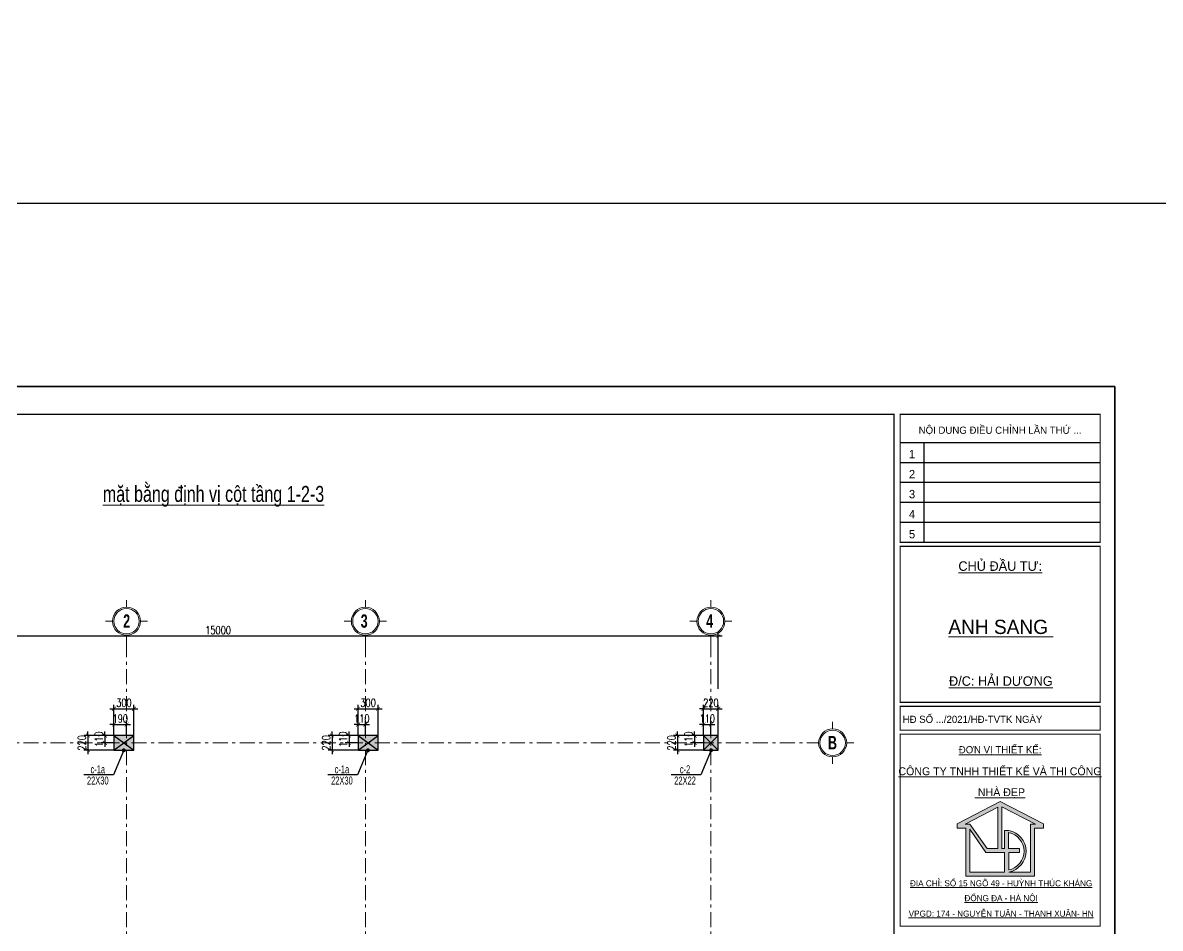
# Model space of a CAD drawing. Extents: x -2098986 to 943, y -1296280 to 73591.
# Drawn here: x -1838150 to -1821097, y -1101352 to -1087767 of the extents above; entities that cross this region are included whole.
import ezdxf
from ezdxf.enums import TextEntityAlignment as Align

# ---------------------------------------------------------------- set-up
doc = ezdxf.new("R2010")
doc.units = 0
doc.header["$LTSCALE"] = 150
doc.header["$PDMODE"] = 35
doc.linetypes.add('_Tim', pattern=[9, 5, -1.5, 1, -1.5])
doc.layers.get('0').update_dxf_attribs({"lineweight": 18})
doc.layers.get('Defpoints').update_dxf_attribs({"lineweight": 18})
for name, color, linetype, lineweight in [('05.Text', 253, 'Continuous', 18), ('09.Hatch', 250, 'Continuous', 5), ('11.Khung bo', 32, 'Continuous', 50), ('12.Khung', 36, 'Continuous', 25), ('KCVN-THAY', 7, 'Continuous', 25), ('LS-DIM', 251, 'Continuous', 13), ('LS-TEXT', 60, 'Continuous', 20), ('LS-THAY', 7, 'Continuous', 20), ('LS-TRUC', 108, '_Tim', 9)]:
    doc.layers.add(name, color=color, linetype=linetype, lineweight=lineweight)
doc.layers.add('DIM', color=1, linetype='Continuous')
doc.layers.add('HATCH', color=8, linetype='Continuous')
doc.layers.add('Tpl_Bound', color=1, linetype='Continuous', plot=False)
doc.styles.add('AVANT', font='')
doc.styles.add('AVANTHB', font='')
doc.styles.add('KCVN-LEADER', font='vnromadi.shx', dxfattribs={"width": 0.7, "height": 4})
doc.styles.add('VnAvantH', font='')
doc.styles.add('vnsimpli', font='vnsimli.shx', dxfattribs={"width": 0.75})
doc.styles.get('AVANT').set_extended_font_data('.VnAvant')
doc.styles.get('AVANTHB').set_extended_font_data('.VnAvantH', bold=True)
doc.styles.get('VnAvantH').set_extended_font_data('.VnAvantH')
doc.dimstyles.new('D100', dxfattribs={"dimtxt": 200, "dimasz": 100, "dimexe": 100, "dimexo": 0, "dimgap": 50, "dimtad": 1, "dimdec": 0, "dimdsep": 46, "dimtxsty": 'vnsimpli', "dimblk": 'ARCHTICK', "dimcen": 1, "dimdle": 100, "dimclrd": 256, "dimclre": 256, "dimclrt": 60, "dimadec": 0, "dimazin": 0, "dimtfac": 1, "dimtdec": 0, "dimtix": 1, "dimtmove": 2, "dimatfit": 3, "dimfxl": 1, "dimarcsym": 0})
doc.dimstyles.new('D100(120)', dxfattribs={"dimtxt": 120, "dimasz": 60, "dimexe": 60, "dimexo": 0, "dimgap": 30, "dimtad": 1, "dimdec": 0, "dimdsep": 46, "dimtxsty": 'vnsimpli', "dimblk": 'ARCHTICK', "dimcen": 0, "dimdle": 60, "dimclrd": 256, "dimclre": 256, "dimclrt": 60, "dimadec": 0, "dimazin": 0, "dimtfac": 1, "dimtdec": 0, "dimtix": 1, "dimtmove": 0, "dimatfit": 3, "dimfxl": 1, "dimarcsym": 0})

# ---------------------------------------------------------------- blocks, each defined once
blk = doc.blocks.new('*U4')
at = {"layer": 'KCVN-THAY', "color": 140}
blk.add_lwpolyline([(214871.76, 86966.68), (215381.8, 86966.68), (215381.8, 86579.68), (214871.76, 86579.68)], close=True, dxfattribs=at)
blk = doc.blocks.new('100')
at = {"layer": '09.Hatch'}
h = blk.add_hatch(color=3, dxfattribs=at)
h.paths.add_polyline_path([(1897639, -927180), (1897639, -927287), (1897855, -927287), (1897855, -928484), (1898824, -928484), (1899574, -928484), (1899574, -927287), (1899801, -927287), (1899801, -927179), (1898713, -926620)])
h.paths.add_polyline_path([(1898756, -926756), (1899596, -927187), (1899473, -927187), (1899473, -928384), (1898929, -928384, 0.834181), (1898929, -927344), (1898824, -927344), (1898824, -927797), (1898756, -927797)], flags=16)
h.paths.add_polyline_path([(1898656, -927796), (1898393, -927796), (1897956, -927186), (1897843, -927186), (1898656, -926763)], flags=16)
h.paths.add_polyline_path([(1898929, -928333), (1898929, -927898), (1899202, -927898), (1899202, -927797), (1898924, -927797), (1898924, -927395, -0.822042)], flags=16)
h.paths.add_polyline_path([(1898357, -927898), (1898824, -927898), (1898824, -928384), (1897956, -928384), (1897956, -927316)], flags=16)
at = {"layer": '05.Text'}
for p, q in [((1898713, -926620), (1897639, -927180)), ((1898656, -926763), (1897843, -927186)), ((1898656, -926763), (1897843, -927186)), ((1898656, -926763), (1897843, -927186)), ((1898656, -926763), (1898656, -927796)), ((1898656, -926763), (1898656, -927796)), ((1898656, -926763), (1898656, -927796)), ((1899801, -927179), (1898713, -926620)), ((1899801, -927179), (1898713, -926620)), ((1899801, -927179), (1898713, -926620)), ((1899596, -927187), (1898756, -926756)), ((1898756, -926756), (1898756, -927797)), ((1899596, -927187), (1898756, -926756)), ((1898756, -926756), (1898756, -927797)), ((1899596, -927187), (1898756, -926756)), ((1898756, -926756), (1898756, -927797)), ((1897639, -927180), (1897639, -927287)), ((1897639, -927287), (1897855, -927287)), ((1897843, -927186), (1897956, -927186)), ((1897855, -927287), (1897855, -928484)), ((1897956, -927186), (1897956, -927186)), ((1897956, -927186), (1898393, -927796)), ((1897956, -927316), (1897956, -928384)), ((1898357, -927898), (1897956, -927316)), ((1898824, -927797), (1898824, -927344)), ((1898824, -927797), (1898824, -927344)), ((1898824, -927344), (1898929, -927344)), ((1898924, -927395), (1898924, -927797)), ((1899473, -928384), (1899473, -927187)), ((1899473, -927187), (1899596, -927187)), ((1899473, -928384), (1899473, -927187)), ((1899473, -927187), (1899596, -927187)), ((1899473, -928384), (1899473, -927187)), ((1899473, -927187), (1899596, -927187)), ((1899574, -928484), (1899574, -927287)), ((1899574, -927287), (1899801, -927287)), ((1899801, -927287), (1899801, -927179)), ((1899801, -927287), (1899801, -927179)), ((1899801, -927287), (1899801, -927179)), ((1898824, -927898), (1898357, -927898)), ((1898393, -927796), (1898656, -927796)), ((1898756, -927797), (1898824, -927797)), ((1898824, -928384), (1898824, -927898)), ((1898924, -927797), (1899202, -927797)), ((1899202, -927898), (1898929, -927898)), ((1898929, -927898), (1898929, -928333)), ((1899202, -927797), (1899202, -927898)), ((1897855, -928484), (1898824, -928484)), ((1897956, -928384), (1898824, -928384)), ((1898824, -928484), (1899574, -928484)), ((1898929, -928384), (1899473, -928384))]:
    blk.add_line(p, q, dxfattribs=at)
for radius, start, end in [(478, 281.4298, 79.1164), (478, 281.4298, 79.1164), (478, 281.4298, 79.1164), (528, 280.3316, 79.6684)]:
    blk.add_arc((1898834, -927864), radius, start, end, dxfattribs=at)
at = {"layer": '11.Khung bo', "const_width": 26.7}
for points in [[(1860913, -945240), (1860913, -916940), (1896063, -916940), (1896063, -945240)], [(1860913, -945240), (1860913, -916940), (1896063, -916940), (1896063, -945240)], [(1860913, -945240), (1860913, -916940), (1896063, -916940), (1896063, -945240)], [(1896213, -920140), (1896213, -916940), (1901213, -916940), (1901213, -920140)], [(1896213, -920140), (1896213, -916940), (1901213, -916940), (1901213, -920140)], [(1896213, -920140), (1896213, -916940), (1901213, -916940), (1901213, -920140)], [(1896213, -924140), (1901213, -924140), (1901213, -920240), (1896213, -920240)], [(1896213, -924140), (1901213, -924140), (1901213, -920240), (1896213, -920240)], [(1896213, -924140), (1901213, -924140), (1901213, -920240), (1896213, -920240)], [(1896213, -924840), (1901213, -924840), (1901213, -924240), (1896213, -924240)], [(1896213, -924840), (1901213, -924840), (1901213, -924240), (1896213, -924240)], [(1896213, -924840), (1901213, -924840), (1901213, -924240), (1896213, -924240)], [(1896213, -929740), (1901213, -929740), (1901213, -924940), (1896213, -924940)], [(1896213, -929740), (1901213, -929740), (1901213, -924940), (1896213, -924940)], [(1896213, -929740), (1901213, -929740), (1901213, -924940), (1896213, -924940)]]:
    blk.add_lwpolyline(points, close=True, dxfattribs=at)
at = {"layer": '12.Khung'}
for p, q in [((1896213, -917640), (1901213, -917640)), ((1896213, -917640), (1901213, -917640)), ((1896213, -917640), (1901213, -917640)), ((1896813, -920140), (1896813, -917640)), ((1896813, -920140), (1896813, -917640)), ((1896813, -920140), (1896813, -917640)), ((1896213, -918140), (1901213, -918140)), ((1896213, -918140), (1901213, -918140)), ((1896213, -918140), (1901213, -918140)), ((1896213, -918640), (1901213, -918640)), ((1896213, -918640), (1901213, -918640)), ((1896213, -918640), (1901213, -918640)), ((1896213, -919140), (1901213, -919140)), ((1896213, -919140), (1901213, -919140)), ((1896213, -919140), (1901213, -919140)), ((1896213, -919640), (1901213, -919640)), ((1896213, -919640), (1901213, -919640)), ((1896213, -919640), (1901213, -919640))]:
    blk.add_line(p, q, dxfattribs=at)
blk.add_lwpolyline([(1901579, -945940), (1901579, -916240), (1859580, -916240), (1859580, -945940)], close=True, dxfattribs=at)
blk.add_lwpolyline([(1901579, -945940), (1901579, -916240), (1859580, -916240), (1859580, -945940)], close=True, dxfattribs=at)
blk.add_lwpolyline([(1901579, -945940), (1901579, -916240), (1859580, -916240), (1859580, -945940)], close=True, dxfattribs=at)
at = {"layer": '05.Text', "style": 'VnAvantH'}
for s, p in [('Néi dung ®iÒu chØnh lÇn thø ...', (1898713, -917329)), ('H§ sè .../2021/H§-TVTK ngµy ', (1898057, -924540))]:
    blk.add_text(s, height=180, dxfattribs=at).set_placement(p, align=Align.MIDDLE)
at = {"layer": '05.Text'}
for s, height, style, p in [('1', 210, 'AVANT', (1896513, -918040)), ('2', 210, 'AVANT', (1896513, -918540)), ('3', 210, 'AVANT', (1896513, -919040)), ('4', 210, 'AVANT', (1896513, -919540)), ('5', 210, 'AVANT', (1896513, -920040)), ('%%uChñ ®Çu t\xad:', 237.6, 'VnAvantH', (1898716, -920853)), ('%%Uanh sang ', 356.4, 'VnAvantH', (1898732, -922432)), ('%%U®/c: h¶i d\xad¬ng', 237.6, 'VnAvantH', (1898732, -923728)), ('%%U®¬n vÞ thiÕt kÕ:', 180, 'VnAvantH', (1898713, -925416)), ('%%Uc«ng ty tnhh thiÕt kÕ vµ thi c«ng', 198, 'VnAvantH', (1898711, -925964)), ('%%U nhµ ®Ñp', 198, 'VnAvantH', (1898711, -926487)), ('%%U®Þa chØ: sè 15 ngâ 49 - huúnh thóc kh¸ng', 152.46, 'VnAvantH', (1898739, -928742)), ('%%U®èng ®a - hµ néi', 152.46, 'VnAvantH', (1898739, -929113)), ('%%Uvpgd: 174 - nguyÔn tu©n - thanh xu©n- hn', 152.46, 'VnAvantH', (1898739, -929500))]:
    blk.add_text(s, height=height, dxfattribs=dict(at, style=style)).set_placement(p, align=Align.CENTER)
blk = doc.blocks.new('DANHTRUC')
for p, q in [((980383, -947347), (980383, -947137)), ((979963, -947767), (979753, -947767)), ((980803, -947767), (981013, -947767)), ((980383, -948187), (980383, -948397))]:
    blk.add_line(p, q)
for radius in [420, 380]:
    blk.add_circle((980383, -947767), radius)
blk = doc.blocks.new('_ArchTick')
at = {"layer": 'DIM', "color": 0, "const_width": 0.15}
blk.add_lwpolyline([(-0.5, -0.5), (0.5, 0.5)], dxfattribs=at)
blk = doc.blocks.new('*D734')
at = {"layer": 'Defpoints', "color": 0, "transparency": 16777216}
for p in [(-1939457, -1050604), (-1939457, -1051394), (-1924457, -1051394)]:
    blk.add_point(p, dxfattribs=at)
at = {"layer": 'LS-DIM', "lineweight": -2, "transparency": 16777216}
for p, q in [((-1924397, -1050604), (-1939517, -1050604)), ((-1939457, -1051394), (-1939457, -1050544)), ((-1924457, -1051394), (-1924457, -1050544))]:
    blk.add_line(p, q, dxfattribs=at)
at = {"layer": 'LS-DIM', "lineweight": -2, "transparency": 16777216, "xscale": 60, "yscale": 60, "zscale": 60, "rotation": 180}
blk.add_blockref('_ArchTick', (-1939457, -1050604), dxfattribs=at)
at = {"layer": 'LS-DIM', "lineweight": -2, "transparency": 16777216, "xscale": 60, "yscale": 60, "zscale": 60}
blk.add_blockref('_ArchTick', (-1924457, -1050604), dxfattribs=at)
at = {"layer": 'LS-DIM', "color": 60, "transparency": 16777216, "insert": (-1931956, -1050514), "char_height": 120, "attachment_point": 5, "style": 'vnsimpli'}
blk.add_mtext('15000', dxfattribs=at)
blk = doc.blocks.new('*D1707')
at = {"layer": 'Defpoints', "color": 0, "transparency": 16777216}
for p in [(-1836593, -1098296), (-1836783, -1098460), (-1836593, -1098460)]:
    blk.add_point(p, dxfattribs=at)
at = {"layer": 'LS-DIM', "lineweight": -2, "transparency": 16777216}
for p, q in [((-1836783, -1098296), (-1836843, -1098296)), ((-1836783, -1098460), (-1836783, -1098236)), ((-1836783, -1098296), (-1836593, -1098296)), ((-1836593, -1098460), (-1836593, -1098236)), ((-1836593, -1098296), (-1836533, -1098296))]:
    blk.add_line(p, q, dxfattribs=at)
at = {"layer": 'LS-DIM', "lineweight": -2, "transparency": 16777216, "xscale": 60, "yscale": 60, "zscale": 60}
blk.add_blockref('_ArchTick', (-1836783, -1098296), dxfattribs=at)
at = {"layer": 'LS-DIM', "lineweight": -2, "transparency": 16777216, "xscale": 60, "yscale": 60, "zscale": 60, "rotation": 180}
blk.add_blockref('_ArchTick', (-1836593, -1098296), dxfattribs=at)
at = {"layer": 'LS-DIM', "color": 60, "transparency": 16777216, "insert": (-1836688, -1098206), "char_height": 120, "attachment_point": 5, "style": 'vnsimpli'}
blk.add_mtext('190', dxfattribs=at)
blk = doc.blocks.new('*D1708')
at = {"layer": 'Defpoints', "color": 0, "transparency": 16777216}
for p in [(-1836483, -1098059), (-1836783, -1098460), (-1836483, -1098460)]:
    blk.add_point(p, dxfattribs=at)
at = {"layer": 'LS-DIM', "lineweight": -2, "transparency": 16777216}
for p, q in [((-1836783, -1098460), (-1836783, -1097999)), ((-1836483, -1098460), (-1836483, -1097999)), ((-1836843, -1098059), (-1836423, -1098059))]:
    blk.add_line(p, q, dxfattribs=at)
at = {"layer": 'LS-DIM', "lineweight": -2, "transparency": 16777216, "xscale": 60, "yscale": 60, "zscale": 60, "rotation": 180}
blk.add_blockref('_ArchTick', (-1836783, -1098059), dxfattribs=at)
at = {"layer": 'LS-DIM', "lineweight": -2, "transparency": 16777216, "xscale": 60, "yscale": 60, "zscale": 60}
blk.add_blockref('_ArchTick', (-1836483, -1098059), dxfattribs=at)
at = {"layer": 'LS-DIM', "color": 60, "transparency": 16777216, "insert": (-1836633, -1097969), "char_height": 120, "attachment_point": 5, "style": 'vnsimpli'}
blk.add_mtext('300', dxfattribs=at)
blk = doc.blocks.new('*D1709')
at = {"layer": 'Defpoints', "color": 0, "transparency": 16777216}
for p in [(-1836783, -1098460), (-1836919, -1098570), (-1836783, -1098570)]:
    blk.add_point(p, dxfattribs=at)
at = {"layer": 'LS-DIM', "lineweight": -2, "transparency": 16777216}
for p, q in [((-1836783, -1098460), (-1836979, -1098460)), ((-1836919, -1098460), (-1836919, -1098400)), ((-1836919, -1098460), (-1836919, -1098570)), ((-1836783, -1098570), (-1836979, -1098570)), ((-1836919, -1098570), (-1836919, -1098630))]:
    blk.add_line(p, q, dxfattribs=at)
at = {"layer": 'LS-DIM', "lineweight": -2, "transparency": 16777216, "xscale": 60, "yscale": 60, "zscale": 60}
for p, rotation in [((-1836919, -1098460), 270), ((-1836919, -1098570), 90)]:
    blk.add_blockref('_ArchTick', p, dxfattribs=dict(at, rotation=rotation))
at = {"layer": 'LS-DIM', "color": 60, "transparency": 16777216, "insert": (-1837009, -1098515), "char_height": 120, "attachment_point": 5, "rotation": 90, "style": 'vnsimpli'}
blk.add_mtext('110', dxfattribs=at)
blk = doc.blocks.new('*D1710')
at = {"layer": 'Defpoints', "color": 0, "transparency": 16777216}
for p in [(-1836783, -1098460), (-1837173, -1098680), (-1836783, -1098680)]:
    blk.add_point(p, dxfattribs=at)
at = {"layer": 'LS-DIM', "lineweight": -2, "transparency": 16777216}
for p, q in [((-1836783, -1098460), (-1837233, -1098460)), ((-1837173, -1098460), (-1837173, -1098400)), ((-1837173, -1098460), (-1837173, -1098680)), ((-1836783, -1098680), (-1837233, -1098680)), ((-1837173, -1098680), (-1837173, -1098740))]:
    blk.add_line(p, q, dxfattribs=at)
at = {"layer": 'LS-DIM', "lineweight": -2, "transparency": 16777216, "xscale": 60, "yscale": 60, "zscale": 60}
for p, rotation in [((-1837173, -1098460), 270), ((-1837173, -1098680), 90)]:
    blk.add_blockref('_ArchTick', p, dxfattribs=dict(at, rotation=rotation))
at = {"layer": 'LS-DIM', "color": 60, "transparency": 16777216, "insert": (-1837263, -1098570), "char_height": 120, "attachment_point": 5, "rotation": 90, "style": 'vnsimpli'}
blk.add_mtext('220', dxfattribs=at)
blk = doc.blocks.new('DOT')
at = {"color": 0, "linetype": 'ByBlock'}
blk.add_line((-0.5, 0), (-1, 0), dxfattribs=at)
at = {"color": 0, "linetype": 'ByBlock', "const_width": 0.5}
blk.add_lwpolyline([(-0.25, 0, 1), (0.25, 0, 1)], format="xyb", close=True, dxfattribs=at)
blk = doc.blocks.new('*D1715')
at = {"layer": 'Defpoints', "color": 0, "transparency": 16777216}
for p in [(-1833013, -1098296), (-1833123, -1098460), (-1833013, -1098460)]:
    blk.add_point(p, dxfattribs=at)
at = {"layer": 'LS-DIM', "lineweight": -2, "transparency": 16777216}
for p, q in [((-1833123, -1098296), (-1833183, -1098296)), ((-1833123, -1098460), (-1833123, -1098236)), ((-1833123, -1098296), (-1833013, -1098296)), ((-1833013, -1098460), (-1833013, -1098236)), ((-1833013, -1098296), (-1832953, -1098296))]:
    blk.add_line(p, q, dxfattribs=at)
at = {"layer": 'LS-DIM', "lineweight": -2, "transparency": 16777216, "xscale": 60, "yscale": 60, "zscale": 60}
blk.add_blockref('_ArchTick', (-1833123, -1098296), dxfattribs=at)
at = {"layer": 'LS-DIM', "lineweight": -2, "transparency": 16777216, "xscale": 60, "yscale": 60, "zscale": 60, "rotation": 180}
blk.add_blockref('_ArchTick', (-1833013, -1098296), dxfattribs=at)
at = {"layer": 'LS-DIM', "color": 60, "transparency": 16777216, "insert": (-1833068, -1098206), "char_height": 120, "attachment_point": 5, "style": 'vnsimpli'}
blk.add_mtext('110', dxfattribs=at)
blk = doc.blocks.new('*D1716')
at = {"layer": 'Defpoints', "color": 0, "transparency": 16777216}
for p in [(-1832823, -1098059), (-1833123, -1098460), (-1832823, -1098460)]:
    blk.add_point(p, dxfattribs=at)
at = {"layer": 'LS-DIM', "lineweight": -2, "transparency": 16777216}
for p, q in [((-1833123, -1098460), (-1833123, -1097999)), ((-1832823, -1098460), (-1832823, -1097999)), ((-1833183, -1098059), (-1832763, -1098059))]:
    blk.add_line(p, q, dxfattribs=at)
at = {"layer": 'LS-DIM', "lineweight": -2, "transparency": 16777216, "xscale": 60, "yscale": 60, "zscale": 60, "rotation": 180}
blk.add_blockref('_ArchTick', (-1833123, -1098059), dxfattribs=at)
at = {"layer": 'LS-DIM', "lineweight": -2, "transparency": 16777216, "xscale": 60, "yscale": 60, "zscale": 60}
blk.add_blockref('_ArchTick', (-1832823, -1098059), dxfattribs=at)
at = {"layer": 'LS-DIM', "color": 60, "transparency": 16777216, "insert": (-1832973, -1097969), "char_height": 120, "attachment_point": 5, "style": 'vnsimpli'}
blk.add_mtext('300', dxfattribs=at)
blk = doc.blocks.new('*D1717')
at = {"layer": 'Defpoints', "color": 0, "transparency": 16777216}
for p in [(-1833123, -1098460), (-1833259, -1098570), (-1833123, -1098570)]:
    blk.add_point(p, dxfattribs=at)
at = {"layer": 'LS-DIM', "lineweight": -2, "transparency": 16777216}
for p, q in [((-1833123, -1098460), (-1833319, -1098460)), ((-1833259, -1098460), (-1833259, -1098400)), ((-1833259, -1098460), (-1833259, -1098570)), ((-1833123, -1098570), (-1833319, -1098570)), ((-1833259, -1098570), (-1833259, -1098630))]:
    blk.add_line(p, q, dxfattribs=at)
at = {"layer": 'LS-DIM', "lineweight": -2, "transparency": 16777216, "xscale": 60, "yscale": 60, "zscale": 60}
for p, rotation in [((-1833259, -1098460), 270), ((-1833259, -1098570), 90)]:
    blk.add_blockref('_ArchTick', p, dxfattribs=dict(at, rotation=rotation))
at = {"layer": 'LS-DIM', "color": 60, "transparency": 16777216, "insert": (-1833349, -1098515), "char_height": 120, "attachment_point": 5, "rotation": 90, "style": 'vnsimpli'}
blk.add_mtext('110', dxfattribs=at)
blk = doc.blocks.new('*D1718')
at = {"layer": 'Defpoints', "color": 0, "transparency": 16777216}
for p in [(-1833123, -1098460), (-1833513, -1098680), (-1833123, -1098680)]:
    blk.add_point(p, dxfattribs=at)
at = {"layer": 'LS-DIM', "lineweight": -2, "transparency": 16777216}
for p, q in [((-1833123, -1098460), (-1833573, -1098460)), ((-1833513, -1098460), (-1833513, -1098400)), ((-1833513, -1098460), (-1833513, -1098680)), ((-1833123, -1098680), (-1833573, -1098680)), ((-1833513, -1098680), (-1833513, -1098740))]:
    blk.add_line(p, q, dxfattribs=at)
at = {"layer": 'LS-DIM', "lineweight": -2, "transparency": 16777216, "xscale": 60, "yscale": 60, "zscale": 60}
for p, rotation in [((-1833513, -1098460), 270), ((-1833513, -1098680), 90)]:
    blk.add_blockref('_ArchTick', p, dxfattribs=dict(at, rotation=rotation))
at = {"layer": 'LS-DIM', "color": 60, "transparency": 16777216, "insert": (-1833603, -1098570), "char_height": 120, "attachment_point": 5, "rotation": 90, "style": 'vnsimpli'}
blk.add_mtext('220', dxfattribs=at)
blk = doc.blocks.new('*D1723')
at = {"layer": 'Defpoints', "color": 0, "transparency": 16777216}
for p in [(-1827833, -1098296), (-1827943, -1098460), (-1827833, -1098460)]:
    blk.add_point(p, dxfattribs=at)
at = {"layer": 'LS-DIM', "lineweight": -2, "transparency": 16777216}
for p, q in [((-1827943, -1098296), (-1828003, -1098296)), ((-1827943, -1098460), (-1827943, -1098236)), ((-1827943, -1098296), (-1827833, -1098296)), ((-1827833, -1098460), (-1827833, -1098236)), ((-1827833, -1098296), (-1827773, -1098296))]:
    blk.add_line(p, q, dxfattribs=at)
at = {"layer": 'LS-DIM', "lineweight": -2, "transparency": 16777216, "xscale": 60, "yscale": 60, "zscale": 60}
blk.add_blockref('_ArchTick', (-1827943, -1098296), dxfattribs=at)
at = {"layer": 'LS-DIM', "lineweight": -2, "transparency": 16777216, "xscale": 60, "yscale": 60, "zscale": 60, "rotation": 180}
blk.add_blockref('_ArchTick', (-1827833, -1098296), dxfattribs=at)
at = {"layer": 'LS-DIM', "color": 60, "transparency": 16777216, "insert": (-1827888, -1098206), "char_height": 120, "attachment_point": 5, "style": 'vnsimpli'}
blk.add_mtext('110', dxfattribs=at)
blk = doc.blocks.new('*D1724')
at = {"layer": 'Defpoints', "color": 0, "transparency": 16777216}
for p in [(-1827723, -1098059), (-1827943, -1098460), (-1827723, -1098460)]:
    blk.add_point(p, dxfattribs=at)
at = {"layer": 'LS-DIM', "lineweight": -2, "transparency": 16777216}
for p, q in [((-1827943, -1098460), (-1827943, -1097999)), ((-1827723, -1098460), (-1827723, -1097999)), ((-1827943, -1098059), (-1828003, -1098059)), ((-1827943, -1098059), (-1827723, -1098059)), ((-1827723, -1098059), (-1827663, -1098059))]:
    blk.add_line(p, q, dxfattribs=at)
at = {"layer": 'LS-DIM', "lineweight": -2, "transparency": 16777216, "xscale": 60, "yscale": 60, "zscale": 60}
blk.add_blockref('_ArchTick', (-1827943, -1098059), dxfattribs=at)
at = {"layer": 'LS-DIM', "lineweight": -2, "transparency": 16777216, "xscale": 60, "yscale": 60, "zscale": 60, "rotation": 180}
blk.add_blockref('_ArchTick', (-1827723, -1098059), dxfattribs=at)
at = {"layer": 'LS-DIM', "color": 60, "transparency": 16777216, "insert": (-1827833, -1097969), "char_height": 120, "attachment_point": 5, "style": 'vnsimpli'}
blk.add_mtext('220', dxfattribs=at)
blk = doc.blocks.new('*D1725')
at = {"layer": 'Defpoints', "color": 0, "transparency": 16777216}
for p in [(-1827943, -1098460), (-1828079, -1098570), (-1827943, -1098570)]:
    blk.add_point(p, dxfattribs=at)
at = {"layer": 'LS-DIM', "lineweight": -2, "transparency": 16777216}
for p, q in [((-1827943, -1098460), (-1828139, -1098460)), ((-1828079, -1098460), (-1828079, -1098400)), ((-1828079, -1098460), (-1828079, -1098570)), ((-1827943, -1098570), (-1828139, -1098570)), ((-1828079, -1098570), (-1828079, -1098630))]:
    blk.add_line(p, q, dxfattribs=at)
at = {"layer": 'LS-DIM', "lineweight": -2, "transparency": 16777216, "xscale": 60, "yscale": 60, "zscale": 60}
for p, rotation in [((-1828079, -1098460), 270), ((-1828079, -1098570), 90)]:
    blk.add_blockref('_ArchTick', p, dxfattribs=dict(at, rotation=rotation))
at = {"layer": 'LS-DIM', "color": 60, "transparency": 16777216, "insert": (-1828169, -1098515), "char_height": 120, "attachment_point": 5, "rotation": 90, "style": 'vnsimpli'}
blk.add_mtext('110', dxfattribs=at)
blk = doc.blocks.new('*D1726')
at = {"layer": 'Defpoints', "color": 0, "transparency": 16777216}
for p in [(-1827943, -1098460), (-1828333, -1098680), (-1827943, -1098680)]:
    blk.add_point(p, dxfattribs=at)
at = {"layer": 'LS-DIM', "lineweight": -2, "transparency": 16777216}
for p, q in [((-1827943, -1098460), (-1828393, -1098460)), ((-1828333, -1098460), (-1828333, -1098400)), ((-1828333, -1098460), (-1828333, -1098680)), ((-1827943, -1098680), (-1828393, -1098680)), ((-1828333, -1098680), (-1828333, -1098740))]:
    blk.add_line(p, q, dxfattribs=at)
at = {"layer": 'LS-DIM', "lineweight": -2, "transparency": 16777216, "xscale": 60, "yscale": 60, "zscale": 60}
for p, rotation in [((-1828333, -1098460), 270), ((-1828333, -1098680), 90)]:
    blk.add_blockref('_ArchTick', p, dxfattribs=dict(at, rotation=rotation))
at = {"layer": 'LS-DIM', "color": 60, "transparency": 16777216, "insert": (-1828423, -1098570), "char_height": 120, "attachment_point": 5, "rotation": 90, "style": 'vnsimpli'}
blk.add_mtext('220', dxfattribs=at)
blk = doc.blocks.new('qqqe213123213')
at = {"layer": 'HATCH'}
h = blk.add_hatch(color=256, dxfattribs=at)
h.dxf.hatch_style = 1
h.paths.add_polyline_path([(-1933517, -1052314), (-1933217, -1052314), (-1933217, -1052094), (-1933517, -1052094)])
h = blk.add_hatch(color=256, dxfattribs=at)
h.dxf.hatch_style = 1
h.paths.add_polyline_path([(-1929857, -1052314), (-1929557, -1052314), (-1929557, -1052094), (-1929857, -1052094)])
h = blk.add_hatch(color=256, dxfattribs=at)
h.dxf.hatch_style = 1
h.paths.add_polyline_path([(-1924677, -1052314), (-1924457, -1052314), (-1924457, -1052094), (-1924677, -1052094)])
at = {"layer": 'DIM'}
for p, q in [((-1933517, -1052094), (-1933217, -1052314)), ((-1933517, -1052314), (-1933217, -1052094)), ((-1929857, -1052094), (-1929557, -1052314)), ((-1929857, -1052314), (-1929557, -1052094)), ((-1924677, -1052094), (-1924457, -1052314)), ((-1924677, -1052314), (-1924457, -1052094))]:
    blk.add_line(p, q, dxfattribs=at)
for points in [[(-1933517, -1052314), (-1933217, -1052314), (-1933217, -1052094), (-1933517, -1052094)], [(-1929857, -1052314), (-1929557, -1052314), (-1929557, -1052094), (-1929857, -1052094)], [(-1924677, -1052314), (-1924457, -1052314), (-1924457, -1052094), (-1924677, -1052094)]]:
    blk.add_lwpolyline(points, close=True, dxfattribs=at)
at = {"layer": 'LS-TRUC', "ltscale": 0.3}
for p, q in [((-1933327, -1050694), (-1933327, -1057494)), ((-1929747, -1050694), (-1929747, -1057494)), ((-1924567, -1050694), (-1924567, -1057494)), ((-1941757, -1052204), (-1923057, -1052204))]:
    blk.add_line(p, q, dxfattribs=at)
at = {"layer": '05.Text', "xscale": 0.5, "yscale": 0.5, "zscale": 0.5}
for p in [(-2423519.7, -576495.7), (-2419939.7, -576495.7), (-2414758.7, -576495.7), (-2412933.7, -578320.7)]:
    blk.add_blockref('DANHTRUC', p, dxfattribs=at)
at = {"layer": '05.Text', "style": 'AVANTHB', "width": 0.7}
for s, p in [('2', (-1933378.8, -1050476.7)), ('3', (-1929817.8, -1050476.7)), ('4', (-1924637.8, -1050476.7)), ('B', (-1922812.8, -1052301.7))]:
    blk.add_text(s, height=200, dxfattribs=at).set_placement(p)
at = {"layer": 'LS-DIM'}
dim = blk.add_linear_dim(base=(-1939457, -1050604), p1=(-1924457, -1051394), p2=(-1939457, -1051394), dimstyle='D100(120)', dxfattribs=at)
dim.commit()
dim.dimension.update_dxf_attribs({"geometry": '*D734', "text_midpoint": (-1931956, -1050604), "dimtype": 128})

msp = doc.modelspace()

# ---------------------------------------------------------------- linework, layer by layer
at = {"layer": 'LS-THAY', "color": 140}
for points in [[(-1855203.6, -1051773.5), (-1290965.2, -1051773), (-1290965, -1090473.8), (-1855203.4, -1090474.3)], [(-1855203.6, -1090474.3), (-1290965.2, -1090473.8), (-1290965, -1141478.4), (-1855203.4, -1141478.9)]]:
    msp.add_lwpolyline(points, close=True, dxfattribs=at)
at = {"layer": 'Tpl_Bound', "color": 1}
msp.add_lwpolyline([(-1846978.5, -1111041.8), (-1846978.5, -1093221.8), (-1821778.5, -1093221.8), (-1821778.5, -1111041.8)], close=True, dxfattribs=at)

# ---------------------------------------------------------------- block references
at = {"layer": '05.Text', "xscale": 0.6000055114637588, "yscale": 0.6000055114637588, "zscale": 0.6000055114637588}
msp.add_blockref('100', (-2962736.5, -543472.7), dxfattribs=at)
at = {"layer": 'Defpoints', "xscale": 60, "yscale": 60, "zscale": 60}
msp.add_blockref('*U4', (-14741884.9, -6308474.2), dxfattribs=at)
at = {"layer": 'DIM'}
msp.add_blockref('qqqe213123213', (96733.9, -46366.1), dxfattribs=at)

# ---------------------------------------------------------------- texts
at = {"layer": 'LS-TEXT', "style": 'KCVN-LEADER', "width": 0.75}
msp.add_text('%%UmÆt b»ng ®Þnh vÞ cét tÇng 1-2-3', height=240, dxfattribs=at).set_placement((-1835290.7, -1094955.4), align=Align.CENTER)
at = {"layer": 'LS-TEXT', "color": 60, "style": 'KCVN-LEADER', "width": 0.7}
for s, p in [('c-1a', (-1837025.4, -1099027)), ('c-1a', (-1833365.4, -1099027)), ('c-2', (-1828221.4, -1099027)), ('22X30', (-1837025.4, -1099195.7)), ('22X30', (-1833365.4, -1099195.7)), ('22X22', (-1828221.4, -1099195.7))]:
    msp.add_text(s, height=120, dxfattribs=at).set_placement(p, align=Align.CENTER)

# ---------------------------------------------------------------- dimensions: what is measured, and where the dimension line sits
at = {"layer": 'LS-DIM'}
for base, p1, p2, picture, middle in [((-1836483.1, -1098059.1), (-1836783.1, -1098460.1), (-1836483.1, -1098460.1), '*D1708', (-1836633.1, -1097969.1)), ((-1832823.1, -1098059.1), (-1833123.1, -1098460.1), (-1832823.1, -1098460.1), '*D1716', (-1832973.1, -1097969.1)), ((-1827723.1, -1098059.1), (-1827943.1, -1098460.1), (-1827723.1, -1098460.1), '*D1724', (-1827833.1, -1097969.1)), ((-1836593.1, -1098296.1), (-1836783.1, -1098460.1), (-1836593.1, -1098460.1), '*D1707', (-1836688.1, -1098206.1)), ((-1833013.1, -1098296.1), (-1833123.1, -1098460.1), (-1833013.1, -1098460.1), '*D1715', (-1833068.1, -1098206.1)), ((-1827833.1, -1098296.1), (-1827943.1, -1098460.1), (-1827833.1, -1098460.1), '*D1723', (-1827888.1, -1098206.1))]:
    dim = msp.add_linear_dim(base=base, p1=p1, p2=p2, dimstyle='D100(120)', dxfattribs=at)
    dim.commit()
    dim.dimension.update_dxf_attribs({"geometry": picture, "text_midpoint": middle})
for base, p1, p2, picture, middle in [((-1836919.1, -1098570.1), (-1836783.1, -1098460.1), (-1836783.1, -1098570.1), '*D1709', (-1837009.1, -1098515.1)), ((-1833259.1, -1098570.1), (-1833123.1, -1098460.1), (-1833123.1, -1098570.1), '*D1717', (-1833349.1, -1098515.1)), ((-1828079.1, -1098570.1), (-1827943.1, -1098460.1), (-1827943.1, -1098570.1), '*D1725', (-1828169.1, -1098515.1)), ((-1837173.1, -1098680.1), (-1836783.1, -1098460.1), (-1836783.1, -1098680.1), '*D1710', (-1837263.1, -1098570.1)), ((-1833513.1, -1098680.1), (-1833123.1, -1098460.1), (-1833123.1, -1098680.1), '*D1718', (-1833603.1, -1098570.1)), ((-1828333.1, -1098680.1), (-1827943.1, -1098460.1), (-1827943.1, -1098680.1), '*D1726', (-1828423.1, -1098570.1))]:
    dim = msp.add_linear_dim(base=base, p1=p1, p2=p2, angle=90, dimstyle='D100(120)', dxfattribs=at)
    dim.commit()
    dim.dimension.update_dxf_attribs({"geometry": picture, "text_midpoint": middle})

# ---------------------------------------------------------------- leaders
for points in [[(-1836636.1, -1098682), (-1836790.1, -1099049.3), (-1837235.4, -1099049.3)], [(-1832976.1, -1098682), (-1833130.1, -1099049.3), (-1833575.4, -1099049.3)], [(-1827832.1, -1098682), (-1827986.1, -1099049.3), (-1828431.4, -1099049.3)]]:
    msp.add_leader(points, dimstyle='D100', override={"dimasz": 60, "dimtad": 0, "dimldrblk": 'DOT'}, dxfattribs=at)

doc.saveas('drawing.dxf')
